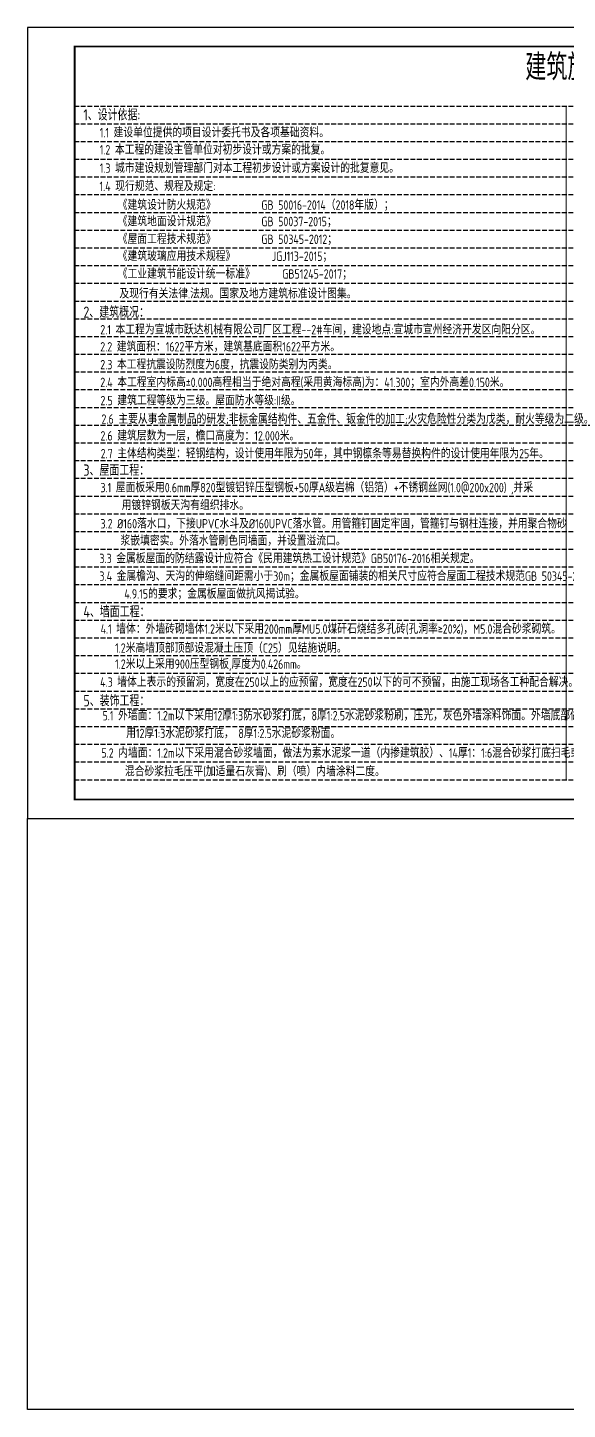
# Model space of a CAD drawing. Extents: x 1680110 to 2520911, y 137232 to 777463.
# Drawn here: x 2379659 to 2408323, y 660963 to 734352 of the extents above; entities that cross this region are included whole.
import ezdxf
from ezdxf.enums import TextEntityAlignment as Align

# ---------------------------------------------------------------- set-up
doc = ezdxf.new("R2010")
doc.units = 0
doc.header["$LTSCALE"] = 1000
doc.header["$MEASUREMENT"] = 0
doc.linetypes.add('DASH', pattern=[0.35, 0.25, -0.1])
for name, color, linetype in [('3T_BAR', 7, 'Continuous'), ('DOTE', 1, 'Continuous'), ('PUB_TITLE', 4, 'Continuous')]:
    doc.layers.add(name, color=color, linetype=linetype)
doc.styles.add('_HZTXT', font='tssdeng.shx', dxfattribs={"width": 0.7, "bigfont": 'hztxt.shx'})

msp = doc.modelspace()

# ---------------------------------------------------------------- linework, layer by layer
at = {"layer": '3T_BAR', "const_width": 50, "elevation": 0}
msp.add_lwpolyline([(2408266.7, 694408.1), (2408266.7, 730189.9)], dxfattribs=at)
at = {"layer": 'DOTE', "color": 251, "linetype": 'DASH'}
for p, q in [((2382136.9, 730189.9, 0), (2447258.7, 730189.9, 0)), ((2382136.9, 729248.3, 0), (2447258.7, 729248.3, 0)), ((2382136.9, 728306.7, 0), (2447258.7, 728306.7, 0)), ((2382136.9, 727365, 0), (2447258.7, 727365, 0)), ((2382136.9, 726423.4, 0), (2447258.7, 726423.4, 0)), ((2382136.9, 725481.8, 0), (2447258.7, 725481.8, 0)), ((2382136.9, 724540.2, 0), (2447258.7, 724540.2, 0)), ((2382136.9, 723598.5, 0), (2447258.7, 723598.5, 0)), ((2382136.9, 722656.9, 0), (2447258.7, 722656.9, 0)), ((2382136.9, 721715.3, 0), (2447258.7, 721715.3, 0)), ((2382136.9, 720773.6, 0), (2447258.7, 720773.6, 0)), ((2382136.9, 719832, 0), (2447258.7, 719832, 0)), ((2382136.9, 718890.4, 0), (2447258.7, 718890.4, 0)), ((2382136.9, 717948.8, 0), (2447258.7, 717948.8, 0)), ((2382136.9, 717007.1, 0), (2447258.7, 717007.1, 0)), ((2382136.9, 716065.5, 0), (2447258.7, 716065.5, 0)), ((2382136.9, 715123.9, 0), (2447258.7, 715123.9, 0)), ((2382136.9, 714182.3, 0), (2447258.7, 714182.3, 0)), ((2382136.9, 713240.6, 0), (2447258.7, 713240.6, 0)), ((2382136.9, 712299, 0), (2447258.7, 712299, 0)), ((2382136.9, 711357.4, 0), (2447258.7, 711357.4, 0)), ((2382136.9, 710415.8, 0), (2447258.7, 710415.8, 0)), ((2382136.9, 709474.1, 0), (2447258.7, 709474.1, 0)), ((2382136.9, 708532.5, 0), (2447258.7, 708532.5, 0)), ((2382136.9, 707590.9, 0), (2447258.7, 707590.9, 0)), ((2382136.9, 706649.2, 0), (2447258.7, 706649.2, 0)), ((2382136.9, 705707.6, 0), (2447258.7, 705707.6, 0)), ((2382136.9, 704766, 0), (2447258.7, 704766, 0)), ((2382136.9, 703824.4, 0), (2447258.7, 703824.4, 0)), ((2382136.9, 702882.7, 0), (2447258.7, 702882.7, 0)), ((2382136.9, 701941.1, 0), (2447258.7, 701941.1, 0)), ((2382136.9, 700999.5, 0), (2447258.7, 700999.5, 0)), ((2382136.9, 700057.9, 0), (2447258.7, 700057.9, 0)), ((2382136.9, 699116.2, 0), (2447258.7, 699116.2, 0)), ((2382136.9, 698174.6, 0), (2447258.7, 698174.6, 0)), ((2382136.9, 697233, 0), (2447258.7, 697233, 0)), ((2382136.9, 696291.4, 0), (2447258.7, 696291.4, 0)), ((2382136.9, 695349.7, 0), (2447258.7, 695349.7, 0)), ((2382136.9, 694408.1, 0), (2447258.7, 694408.1, 0))]:
    msp.add_line(p, q, dxfattribs=at)
at = {"layer": 'PUB_TITLE', "elevation": 0}
for points in [[(2379658.7, 692352.3), (2453958.7, 692352.3), (2453958.7, 734352.3), (2379658.7, 734352.3)], [(2379658.7, 692352.3), (2420238.2, 692352.3), (2420238.2, 660962.7), (2379658.7, 660962.7)]]:
    msp.add_lwpolyline(points, close=True, dxfattribs=at)
at = {"layer": 'PUB_TITLE', "const_width": 100, "elevation": 0}
msp.add_lwpolyline([(2382158.7, 693352.3), (2452958.7, 693352.3), (2452958.7, 733352.3), (2382158.7, 733352.3)], close=True, dxfattribs=at)

# ---------------------------------------------------------------- texts
at = {"style": '_HZTXT', "width": 0.8}
msp.add_text('建筑施工图设计说明', height=1400, dxfattribs=at).set_placement((2411127.1, 731135.1, 0), align=Align.BOTTOM_CENTER)
for s, height, p in [('1、设计依据:', 600, (2382621.7, 729421.6, 0)), ('1.1 建设单位提供的项目设计委托书及各项基础资料。', 500, (2383486.3, 728525, 0)), ('1.2 本工程的建设主管单位对初步设计或方案的批复。', 500, (2383486.3, 727613.7, 0)), ('1.3 城市建设规划管理部门对本工程初步设计或方案设计的批复意见。', 500, (2383486.3, 726641.4, 0)), ('1.4 现行规范、规程及规定:', 500, (2383476.4, 725674.6, 0)), ('《建筑设计防火规范》          GB 50016-2014（2018年版）；', 500, (2384445, 724678.2, 0)), ('《建筑地面设计规范》          GB 50037-2015；', 500, (2384445, 723803.6, 0)), ('《屋面工程技术规范》          GB 50345-2012；', 500, (2384445, 722861.1, 0)), ('《建筑玻璃应用技术规程》        JGJ113-2015；', 500, (2384445, 721960.5, 0)), ('《工业建筑节能设计统一标准》      GB51245-2017；', 500, (2384445, 721018.8, 0)), ('及现行有关法律.法规。国家及地方建筑标准设计图集。', 500, (2384534.1, 719968.5, 0)), ('2、建筑概况：', 600, (2382621.7, 718940.1, 0)), ('2.3 本工程抗震设防烈度为6度，抗震设防类别为丙类。', 500, (2383515.8, 716202.3, 0)), ('2.7 主体结构类型：轻钢结构，设计使用年限为50年，其中钢檩条等易替换构件的设计使用年限为25年。', 500, (2383538.2, 711476.8, 0)), ('3、屋面工程：', 600, (2382621.7, 710549.5, 0)), ('3.1 屋面板采用0.6mm厚820型镀铝锌压型钢板+50厚A级岩棉（铝箔）+不锈钢丝网(1.0@200x200) ,并采', 500, (2383527, 709672.5, 0)), ('用镀锌钢板天沟有组织排水。', 500, (2384652.8, 708730.9, 0)), ('3.2 %%C160落水口，下接UPVC水斗及%%C160UPVC落水管。用管箍钉固定牢固，管箍钉与钢柱连接，并用聚合物砂', 500, (2383527, 707751, 0)), ('浆嵌填密实。外落水管刷色同墙面，并设置溢流口。', 500, (2384590.5, 706846, 0)), ('3.3 金属板屋面的防结露设计应符合《民用建筑热工设计规范》GB50176-2016相关规定。 ', 500, (2383471.8, 705909.6, 0)), ('3.4 金属檐沟、天沟的伸缩缝间距需小于30m；金属板屋面铺装的相关尺寸应符合屋面工程技术规范GB 50345-2012中', 500, (2383471.8, 704968, 0)), ('4.9.15的要求；金属板屋面做抗风揭试验。 ', 500, (2384792.5, 704026.4, 0)), ('4、墙面工程：', 600, (2382621.7, 703032.7, 0)), ('1.2米高墙顶部顶部设混凝土压顶（C25）见结施说明。', 500, (2384303.1, 701148.8, 0)), ('1.2米以上采用900压型钢板,厚度为0.426mm。', 500, (2384303.1, 700295.1, 0)), ('4.3 墙体上表示的预留洞，宽度在250以上的应预留，宽度在250以下的可不预留，由施工现场各工种配合解决。', 500, (2383509.2, 699339.2, 0)), ('5、装饰工程：', 600, (2382621.7, 698304.7, 0)), ('5.2 内墙面：1.2m以下采用混合砂浆墙面，做法为素水泥浆一道（内掺建筑胶）、14厚1：1:6混合砂浆打底扫毛或划出纹道、6厚1：2', 500, (2383576.5, 695577, 0)), ('混合砂浆拉毛压平(加适量石灰膏)、刷（喷）内墙涂料二度。', 500, (2384823.5, 694594.6, 0))]:
    msp.add_text(s, height=height, dxfattribs=at).set_placement(p)
at = {"color": 1, "style": '_HZTXT', "width": 0.8}
for s, p in [('2.1 本工程为宣城市跃达机械有限公司厂区工程--2#车间，建设地点:宣城市宣州经济开发区向阳分区。', (2383515.8, 718058, 0)), ('2.2 建筑面积：1622平方米，建筑基底面积1622平方米。', (2383515.8, 717150.8, 0)), ('2.4 本工程室内标高%%P0.000高程相当于绝对高程(采用黄海标高)为：41.300；室内外高差0.150米。', (2383515.8, 715260.6, 0)), ('2.6 主要从事金属制品的研发;非标金属结构件、五金件、钣金件的加工;火灾危险性分类为戊类，耐火等级为二级。', (2383581.4, 713311.5, 0)), ('2.6 建筑层数为一层，檐口高度为：12.000米。', (2383526.4, 712419.9, 0)), ('4.1 墙体：外墙砖砌墙体1.2米以下采用200mm厚MU5.0煤矸石烧结多孔砖(孔洞率≥20%%%)，M5.0混合砂浆砌筑。', (2383534.1, 702162.2, 0))]:
    msp.add_text(s, height=500, dxfattribs=at).set_placement(p)
at = {"color": 2, "style": '_HZTXT', "width": 0.8}
for s, p in [('2.5 建筑工程等级为三级。屋面防水等级:II级。', (2383526.4, 714295.1, 0)), ('5.1 外墙面：1.2m以下采用12厚1:3防水砂浆打底，8厚1:2.5水泥砂浆粉刷，压光，灰色外墙涂料饰面。外墙底部做450高勒脚，采', (2383636.8, 697556.6, 0)), ('用12厚1:3水泥砂浆打底， 8厚1:2.5水泥砂浆粉面。', (2384892.6, 696614.9, 0))]:
    msp.add_text(s, height=500, dxfattribs=at).set_placement(p)

doc.saveas('drawing.dxf')
